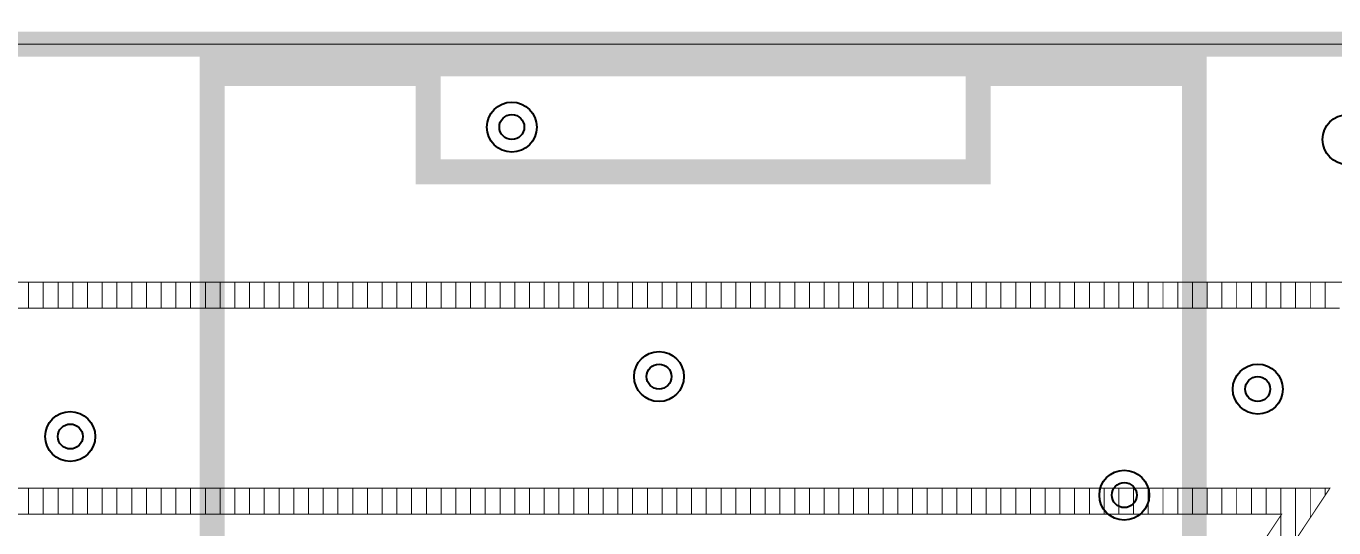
# Model space of a CAD drawing. Extents: x -57 to 2380, y -38 to 1737.
# Drawn here: x 870 to 1394, y 1479 to 1680 of the extents above; entities that cross this region are included whole.
import ezdxf

# ---------------------------------------------------------------- set-up
doc = ezdxf.new("R2010")
doc.units = 9
for name, color, linetype, true_color in [('BoardOutline', 7, 'Continuous', 0xff00ff), ('Document', 7, 'Continuous', 0xffffff), ('Hole', 7, 'Continuous', 0x222222), ('Multi-Layer', 7, 'Continuous', 0xc0c0c0), ('TopSilkLayer', 7, 'Continuous', 0xffff00)]:
    doc.layers.add(name, color=color, linetype=linetype, true_color=true_color)

msp = doc.modelspace()

# ---------------------------------------------------------------- linework, layer by layer
at = {"layer": 'BoardOutline', "const_width": 10}
msp.add_lwpolyline([(2165.35, 1673.22), (118.11, 1673.22)], dxfattribs=at)
at = {"layer": 'Document'}
for points, const_width in [([(-0.4, 1673.17), (2283.06, 1673.17), (2283.06, 836.56), (2283.06, -0.05), (-0.4, -0.05), (-0.4, 836.56), (-0.4, 1673.17)], 0.39), ([(944.88, 1665.35), (1338.58, 1665.35), (1338.58, 1275.59), (944.88, 1275.59), (944.88, 1665.35)], 10)]:
    msp.add_lwpolyline(points, close=True, dxfattribs=dict(at, const_width=const_width))
at = {"layer": 'Document', "const_width": 0.39}
for points in [[(1050.86, 830.2), (1547.22, 1577.82), (638.92, 1577.82)], [(865.39, 1567.47), (871.3, 1567.47), (877.2, 1567.47), (883.11, 1567.47), (889.02, 1567.47), (894.92, 1567.47), (900.83, 1567.47), (906.73, 1567.47), (912.64, 1567.47), (918.54, 1567.47), (924.45, 1567.47), (930.35, 1567.47), (936.26, 1567.47), (942.17, 1567.47), (948.07, 1567.47), (953.98, 1567.47), (959.88, 1567.47), (965.79, 1567.47), (971.69, 1567.47), (977.6, 1567.47), (983.5, 1567.47), (989.41, 1567.47), (995.31, 1567.47), (1001.22, 1567.47), (1007.13, 1567.47), (1013.03, 1567.47), (1018.94, 1567.47), (1024.84, 1567.47), (1030.75, 1567.47), (1036.65, 1567.47), (1042.56, 1567.47), (1048.46, 1567.47), (1054.37, 1567.47), (1060.28, 1567.47), (1066.18, 1567.47), (1072.09, 1567.47), (1077.99, 1567.47), (1083.9, 1567.47), (1083.9, 1577.82)], [(871.3, 1567.47), (871.3, 1577.82)], [(877.2, 1567.47), (877.2, 1577.82)], [(883.11, 1567.47), (883.11, 1577.82)], [(889.02, 1567.47), (889.02, 1577.82)], [(894.92, 1567.47), (894.92, 1577.82)], [(900.83, 1567.47), (900.83, 1577.82)], [(906.73, 1567.47), (906.73, 1577.82)], [(912.64, 1567.47), (912.64, 1577.82)], [(918.54, 1567.47), (918.54, 1577.82)], [(924.45, 1567.47), (924.45, 1577.82)], [(930.35, 1567.47), (930.35, 1577.82)], [(936.26, 1567.47), (936.26, 1577.82)], [(942.17, 1567.47), (942.17, 1577.82)], [(948.07, 1567.47), (948.07, 1577.82)], [(953.98, 1567.47), (953.98, 1577.82)], [(959.88, 1567.47), (959.88, 1577.82)], [(965.79, 1567.47), (965.79, 1577.82)], [(971.69, 1567.47), (971.69, 1577.82)], [(977.6, 1567.47), (977.6, 1577.82)], [(983.5, 1567.47), (983.5, 1577.82)], [(989.41, 1567.47), (989.41, 1577.82)], [(995.31, 1567.47), (995.31, 1577.82)], [(1001.22, 1567.47), (1001.22, 1577.82)], [(1007.13, 1567.47), (1007.13, 1577.82)], [(1013.03, 1567.47), (1013.03, 1577.82)], [(1018.94, 1567.47), (1018.94, 1577.82)], [(1024.84, 1567.47), (1024.84, 1577.82)], [(1030.75, 1567.47), (1030.75, 1577.82)], [(1036.65, 1567.47), (1036.65, 1577.82)], [(1042.56, 1567.47), (1042.56, 1577.82)], [(1048.46, 1567.47), (1048.46, 1577.82)], [(1054.37, 1567.47), (1054.37, 1577.82)], [(1060.28, 1567.47), (1060.28, 1577.82)], [(1066.18, 1567.47), (1066.18, 1577.82)], [(1072.09, 1567.47), (1072.09, 1577.82)], [(1077.99, 1567.47), (1077.99, 1577.82)], [(1089.8, 1577.82), (1089.8, 1567.47), (1095.71, 1567.47), (1101.61, 1567.47), (1107.52, 1567.47), (1113.42, 1567.47), (1119.33, 1567.47), (1125.24, 1567.47), (1131.14, 1567.47), (1137.05, 1567.47), (1142.95, 1567.47), (1148.86, 1567.47), (1154.76, 1567.47), (1160.67, 1567.47), (1166.57, 1567.47), (1172.48, 1567.47), (1178.39, 1567.47), (1184.29, 1567.47), (1190.2, 1567.47), (1196.1, 1567.47), (1202.01, 1567.47), (1207.91, 1567.47), (1213.82, 1567.47), (1219.72, 1567.47), (1225.63, 1567.47), (1231.53, 1567.47), (1237.44, 1567.47), (1243.35, 1567.47), (1249.25, 1567.47), (1255.16, 1567.47), (1261.06, 1567.47), (1266.97, 1567.47), (1272.87, 1567.47), (1278.78, 1567.47), (1284.68, 1567.47), (1290.59, 1567.47), (1296.5, 1567.47), (1302.4, 1567.47), (1308.31, 1567.47), (1314.21, 1567.47), (1320.12, 1567.47), (1326.02, 1567.47), (1331.93, 1567.47), (1337.83, 1567.47), (1343.74, 1567.47), (1349.64, 1567.47), (1355.55, 1567.47), (1361.46, 1567.47), (1367.36, 1567.47), (1373.27, 1567.47), (1379.17, 1567.47), (1385.08, 1567.47), (1390.98, 1567.47), (1396.89, 1567.47)], [(1095.71, 1567.47), (1095.71, 1577.82)], [(1101.61, 1567.47), (1101.61, 1577.82)], [(1107.52, 1567.47), (1107.52, 1577.82)], [(1113.42, 1567.47), (1113.42, 1577.82)], [(1119.33, 1567.47), (1119.33, 1577.82)], [(1125.24, 1567.47), (1125.24, 1577.82)], [(1131.14, 1567.47), (1131.14, 1577.82)], [(1137.05, 1567.47), (1137.05, 1577.82)], [(1142.95, 1567.47), (1142.95, 1577.82)], [(1148.86, 1567.47), (1148.86, 1577.82)], [(1154.76, 1567.47), (1154.76, 1577.82)], [(1160.67, 1567.47), (1160.67, 1577.82)], [(1166.57, 1567.47), (1166.57, 1577.82)], [(1172.48, 1567.47), (1172.48, 1577.82)], [(1178.39, 1567.47), (1178.39, 1577.82)], [(1184.29, 1567.47), (1184.29, 1577.82)], [(1190.2, 1567.47), (1190.2, 1577.82)], [(1196.1, 1567.47), (1196.1, 1577.82)], [(1202.01, 1567.47), (1202.01, 1577.82)], [(1207.91, 1567.47), (1207.91, 1577.82)], [(1213.82, 1567.47), (1213.82, 1577.82)], [(1219.72, 1567.47), (1219.72, 1577.82)], [(1225.63, 1567.47), (1225.63, 1577.82)], [(1231.53, 1567.47), (1231.53, 1577.82)], [(1237.44, 1567.47), (1237.44, 1577.82)], [(1243.35, 1567.47), (1243.35, 1577.82)], [(1249.25, 1567.47), (1249.25, 1577.82)], [(1255.16, 1567.47), (1255.16, 1577.82)], [(1261.06, 1567.47), (1261.06, 1577.82)], [(1266.97, 1567.47), (1266.97, 1577.82)], [(1272.87, 1567.47), (1272.87, 1577.82)], [(1278.78, 1567.47), (1278.78, 1577.82)], [(1284.68, 1567.47), (1284.68, 1577.82)], [(1290.59, 1567.47), (1290.59, 1577.82)], [(1296.5, 1567.47), (1296.5, 1577.82)], [(1302.4, 1567.47), (1302.4, 1577.82)], [(1308.31, 1567.47), (1308.31, 1577.82)], [(1314.21, 1567.47), (1314.21, 1577.82)], [(1320.12, 1567.47), (1320.12, 1577.82)], [(1326.02, 1567.47), (1326.02, 1577.82)], [(1331.93, 1567.47), (1331.93, 1577.82)], [(1337.83, 1567.47), (1337.83, 1577.82)], [(1343.74, 1567.47), (1343.74, 1577.82)], [(1349.64, 1567.47), (1349.64, 1577.82)], [(1355.55, 1567.47), (1355.55, 1577.82)], [(1361.46, 1567.47), (1361.46, 1577.82)], [(1367.36, 1567.47), (1367.36, 1577.82)], [(1373.27, 1567.47), (1373.27, 1577.82)], [(1379.17, 1567.47), (1379.17, 1577.82)], [(1385.08, 1567.47), (1385.08, 1577.82)], [(1390.98, 1567.47), (1390.98, 1577.82)], [(1089.8, 1567.47), (1083.9, 1567.47)], [(865.39, 1484.9), (871.3, 1484.9), (877.2, 1484.9), (883.11, 1484.9), (889.02, 1484.9), (894.92, 1484.9), (900.83, 1484.9), (906.73, 1484.9), (912.64, 1484.9), (918.54, 1484.9), (924.45, 1484.9), (930.35, 1484.9), (936.26, 1484.9), (942.17, 1484.9), (948.07, 1484.9), (953.98, 1484.9), (959.88, 1484.9), (965.79, 1484.9), (971.69, 1484.9), (977.6, 1484.9), (983.5, 1484.9), (989.41, 1484.9), (995.31, 1484.9), (1001.22, 1484.9), (1007.13, 1484.9), (1013.03, 1484.9), (1018.94, 1484.9), (1024.84, 1484.9), (1030.75, 1484.9), (1030.75, 1495.26), (1036.65, 1495.26), (1036.65, 1484.9), (1030.75, 1484.9)], [(1030.75, 1495.26), (1024.84, 1495.26), (1018.94, 1495.26), (1013.03, 1495.26), (1007.13, 1495.26), (1001.22, 1495.26), (995.31, 1495.26), (989.41, 1495.26), (983.5, 1495.26), (977.6, 1495.26), (971.69, 1495.26), (965.79, 1495.26), (959.88, 1495.26), (953.98, 1495.26), (948.07, 1495.26), (942.17, 1495.26), (936.26, 1495.26), (930.35, 1495.26), (924.45, 1495.26), (918.54, 1495.26), (912.64, 1495.26), (906.73, 1495.26), (900.83, 1495.26), (894.92, 1495.26), (889.02, 1495.26), (883.11, 1495.26), (877.2, 1495.26), (871.3, 1495.26), (865.39, 1495.26)], [(871.3, 1484.9), (871.3, 1495.26)], [(877.2, 1484.9), (877.2, 1495.26)], [(883.11, 1484.9), (883.11, 1495.26)], [(889.02, 1484.9), (889.02, 1495.26)], [(894.92, 1484.9), (894.92, 1495.26)], [(900.83, 1484.9), (900.83, 1495.26)], [(906.73, 1484.9), (906.73, 1495.26)], [(912.64, 1484.9), (912.64, 1495.26)], [(918.54, 1484.9), (918.54, 1495.26)], [(924.45, 1484.9), (924.45, 1495.26)], [(930.35, 1484.9), (930.35, 1495.26)], [(936.26, 1484.9), (936.26, 1495.26)], [(942.17, 1484.9), (942.17, 1495.26)], [(948.07, 1484.9), (948.07, 1495.26)], [(951.42, 830.32), (1392.9, 1495.26), (1390.98, 1495.26), (1385.08, 1495.26), (1379.17, 1495.26), (1373.27, 1495.26), (1367.36, 1495.26), (1361.46, 1495.26), (1355.55, 1495.26), (1349.64, 1495.26), (1343.74, 1495.26), (1337.83, 1495.26), (1331.93, 1495.26), (1326.02, 1495.26), (1320.12, 1495.26), (1314.21, 1495.26), (1308.31, 1495.26), (1302.4, 1495.26), (1296.5, 1495.26), (1290.59, 1495.26), (1284.68, 1495.26), (1278.78, 1495.26), (1272.87, 1495.26), (1266.97, 1495.26), (1261.06, 1495.26), (1255.16, 1495.26), (1249.25, 1495.26), (1243.35, 1495.26), (1237.44, 1495.26), (1231.53, 1495.26), (1225.63, 1495.26), (1219.72, 1495.26), (1213.82, 1495.26), (1207.91, 1495.26), (1202.01, 1495.26), (1196.1, 1495.26), (1190.2, 1495.26), (1184.29, 1495.26), (1178.39, 1495.26), (1172.48, 1495.26), (1166.57, 1495.26), (1160.67, 1495.26), (1154.76, 1495.26), (1148.86, 1495.26), (1142.95, 1495.26), (1137.05, 1495.26), (1131.14, 1495.26), (1125.24, 1495.26), (1119.33, 1495.26), (1113.42, 1495.26), (1107.52, 1495.26), (1101.61, 1495.26), (1095.71, 1495.26), (1089.8, 1495.26), (1083.9, 1495.26), (1077.99, 1495.26), (1072.09, 1495.26), (1066.18, 1495.26), (1060.28, 1495.26), (1054.37, 1495.26), (1048.46, 1495.26), (1042.56, 1495.26), (1042.56, 1484.9)], [(953.98, 1484.9), (953.98, 1495.26)], [(959.88, 1484.9), (959.88, 1495.26)], [(965.79, 1484.9), (965.79, 1495.26)], [(971.69, 1484.9), (971.69, 1495.26)], [(977.6, 1484.9), (977.6, 1495.26)], [(983.5, 1484.9), (983.5, 1495.26)], [(989.41, 1484.9), (989.41, 1495.26)], [(995.31, 1484.9), (995.31, 1495.26)], [(1001.22, 1484.9), (1001.22, 1495.26)], [(1007.13, 1484.9), (1007.13, 1495.26)], [(1013.03, 1484.9), (1013.03, 1495.26)], [(1018.94, 1484.9), (1018.94, 1495.26)], [(1024.84, 1484.9), (1024.84, 1495.26)], [(1036.65, 1495.26), (1042.56, 1495.26)], [(1048.46, 1484.9), (1048.46, 1495.26)], [(1054.37, 1484.9), (1054.37, 1495.26)], [(1060.28, 1484.9), (1060.28, 1495.26)], [(1066.18, 1484.9), (1066.18, 1495.26)], [(1072.09, 1484.9), (1072.09, 1495.26)], [(1077.99, 1484.9), (1077.99, 1495.26)], [(1083.9, 1484.9), (1083.9, 1495.26)], [(1089.8, 1484.9), (1089.8, 1495.26)], [(1095.71, 1484.9), (1095.71, 1495.26)], [(1101.61, 1484.9), (1101.61, 1495.26)], [(1107.52, 1484.9), (1107.52, 1495.26)], [(1113.42, 1484.9), (1113.42, 1495.26)], [(1119.33, 1484.9), (1119.33, 1495.26)], [(1125.24, 1484.9), (1125.24, 1495.26)], [(1131.14, 1484.9), (1131.14, 1495.26)], [(1137.05, 1484.9), (1137.05, 1495.26)], [(1142.95, 1484.9), (1142.95, 1495.26)], [(1148.86, 1484.9), (1148.86, 1495.26)], [(1154.76, 1484.9), (1154.76, 1495.26)], [(1160.67, 1484.9), (1160.67, 1495.26)], [(1166.57, 1484.9), (1166.57, 1495.26)], [(1172.48, 1484.9), (1172.48, 1495.26)], [(1178.39, 1484.9), (1178.39, 1495.26)], [(1184.29, 1484.9), (1184.29, 1495.26)], [(1190.2, 1484.9), (1190.2, 1495.26)], [(1196.1, 1484.9), (1196.1, 1495.26)], [(1202.01, 1484.9), (1202.01, 1495.26)], [(1207.91, 1484.9), (1207.91, 1495.26)], [(1213.82, 1484.9), (1213.82, 1495.26)], [(1219.72, 1484.9), (1219.72, 1495.26)], [(1225.63, 1484.9), (1225.63, 1495.26)], [(1231.53, 1484.9), (1231.53, 1495.26)], [(1237.44, 1484.9), (1237.44, 1495.26)], [(1243.35, 1484.9), (1243.35, 1495.26)], [(1249.25, 1484.9), (1249.25, 1495.26)], [(1255.16, 1484.9), (1255.16, 1495.26)], [(1261.06, 1484.9), (1261.06, 1495.26)], [(1266.97, 1484.9), (1266.97, 1495.26)], [(1272.87, 1484.9), (1272.87, 1495.26)], [(1278.78, 1484.9), (1278.78, 1495.26)], [(1284.68, 1484.9), (1284.68, 1495.26)], [(1290.59, 1484.9), (1290.59, 1495.26)], [(1296.5, 1484.9), (1296.5, 1495.26)], [(1302.4, 1484.9), (1302.4, 1495.26)], [(1308.31, 1484.9), (1308.31, 1495.26)], [(1314.21, 1484.9), (1314.21, 1495.26)], [(1320.12, 1484.9), (1320.12, 1495.26)], [(1326.02, 1484.9), (1326.02, 1495.26)], [(1331.93, 1484.9), (1331.93, 1495.26)], [(1337.83, 1484.9), (1337.83, 1495.26)], [(1343.74, 1484.9), (1343.74, 1495.26)], [(1349.64, 1484.9), (1349.64, 1495.26)], [(1355.55, 1484.9), (1355.55, 1495.26)], [(1361.46, 1484.9), (1361.46, 1495.26)], [(1367.36, 1484.9), (1367.36, 1495.26)], [(1373.27, 1484.9), (1373.27, 1495.26)], [(1379.17, 1474.59), (1379.17, 1495.26)], [(1385.08, 1483.48), (1385.08, 1495.26)], [(1390.98, 1492.38), (1390.98, 1495.26)], [(939, 830.34), (1373.59, 1484.9)], [(1036.65, 1484.9), (1042.56, 1484.9), (1048.46, 1484.9), (1054.37, 1484.9), (1060.28, 1484.9), (1066.18, 1484.9), (1072.09, 1484.9), (1077.99, 1484.9), (1083.9, 1484.9), (1089.8, 1484.9), (1095.71, 1484.9), (1101.61, 1484.9), (1107.52, 1484.9), (1113.42, 1484.9), (1119.33, 1484.9), (1125.24, 1484.9), (1131.14, 1484.9), (1137.05, 1484.9), (1142.95, 1484.9), (1148.86, 1484.9), (1154.76, 1484.9), (1160.67, 1484.9), (1166.57, 1484.9), (1172.48, 1484.9), (1178.39, 1484.9), (1184.29, 1484.9), (1190.2, 1484.9), (1196.1, 1484.9), (1202.01, 1484.9), (1207.91, 1484.9), (1213.82, 1484.9), (1219.72, 1484.9), (1225.63, 1484.9), (1231.53, 1484.9), (1237.44, 1484.9), (1243.35, 1484.9), (1249.25, 1484.9), (1255.16, 1484.9), (1261.06, 1484.9), (1266.97, 1484.9), (1272.87, 1484.9), (1278.78, 1484.9), (1284.68, 1484.9), (1290.59, 1484.9), (1296.5, 1484.9), (1302.4, 1484.9), (1308.31, 1484.9), (1314.21, 1484.9), (1320.12, 1484.9), (1326.02, 1484.9), (1331.93, 1484.9), (1337.83, 1484.9), (1343.74, 1484.9), (1349.64, 1484.9), (1355.55, 1484.9), (1361.46, 1484.9), (1367.36, 1484.9), (1373.27, 1484.9), (1373.59, 1484.9), (1367.36, 1475.52)], [(1373.27, 1465.69), (1373.27, 1484.42)]]:
    msp.add_lwpolyline(points, dxfattribs=at)
at = {"layer": 'Hole'}
for centre in [(1065, 1640), (1124, 1540), (1364, 1535), (888, 1516), (1310.5, 1492.5)]:
    msp.add_circle(centre, 5, dxfattribs=at)
at = {"layer": 'Multi-Layer'}
for centre in [(1065, 1640), (1400, 1635), (1124, 1540), (1364, 1535), (888, 1516), (1310.5, 1492.5)]:
    msp.add_circle(centre, 10, dxfattribs=at)
at = {"layer": 'TopSilkLayer', "const_width": 10}
msp.add_lwpolyline([(1338.58, 1661.41), (1251.97, 1661.41), (1251.97, 1622.04), (1031.49, 1622.04), (1031.49, 1661.41), (944.88, 1661.41), (944.88, 1393.7), (944.88, 1271.65), (1338.58, 1271.65), (1338.58, 1393.7), (1338.58, 1661.41)], close=True, dxfattribs=at)

doc.saveas('drawing.dxf')
